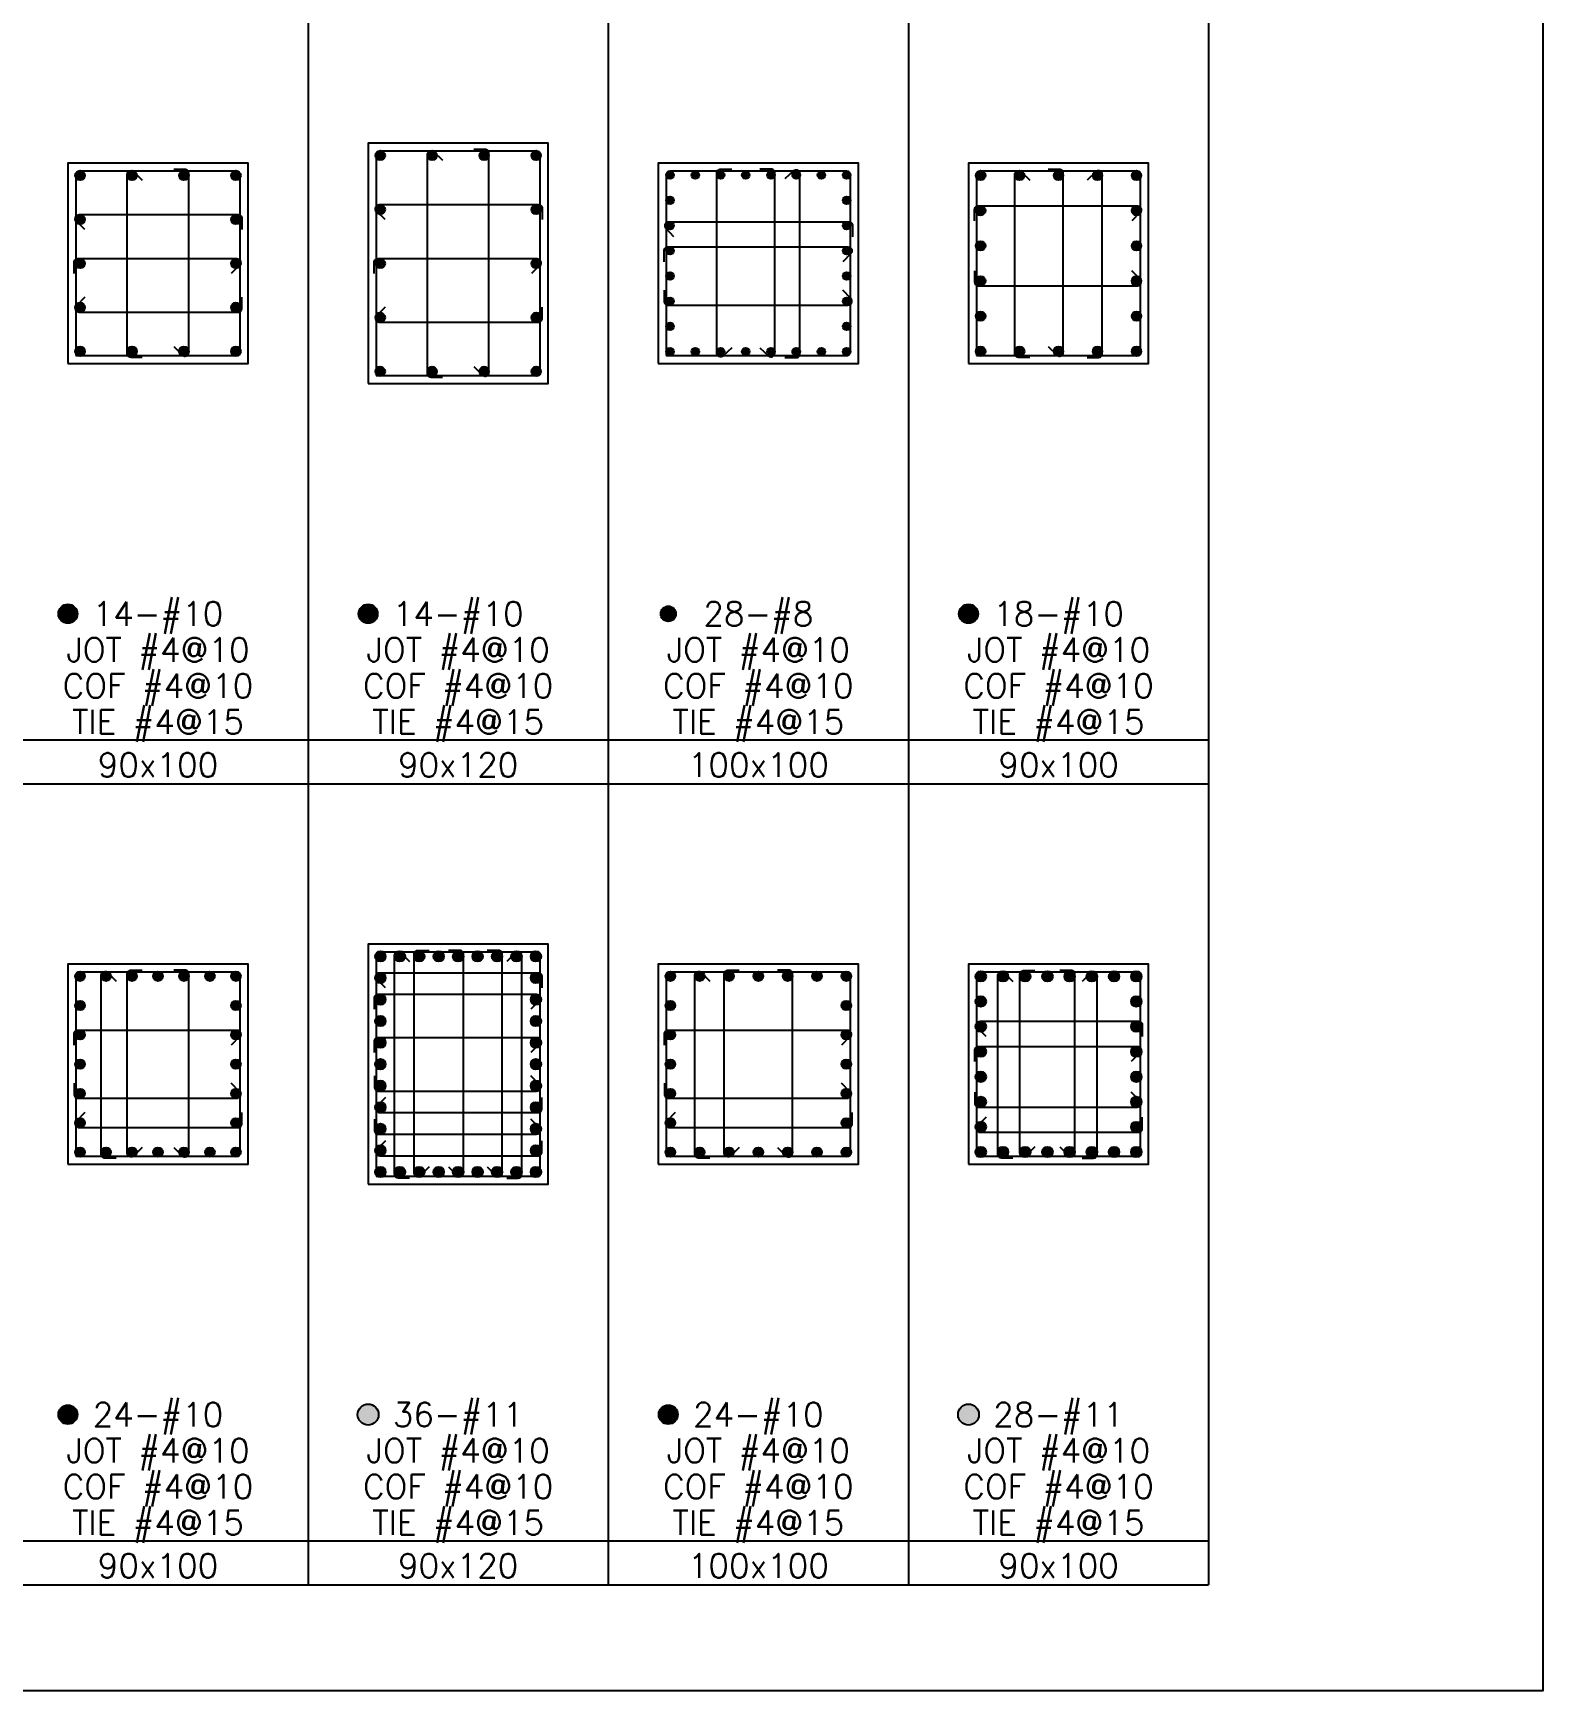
# Model space of a CAD drawing. Header units: millimetres. Extents: x 0 to 31920, y -6088 to 2522.
# Drawn here: x 5630 to 6384, y 0 to 828 of the extents above; entities that cross this region are included whole.
import ezdxf
from ezdxf.enums import TextEntityAlignment as Align

# ---------------------------------------------------------------- set-up
doc = ezdxf.new("R2010")
doc.units = ezdxf.units.MM
doc.header["$MEASUREMENT"] = 0
for name, color, linetype in [('DwFm', 7, 'Continuous'), ('S-RC', 130, 'Continuous'), ('S-REINF', 6, 'Continuous'), ('S-REINFD', 201, 'Continuous'), ('S-STUD', 1, 'Continuous'), ('S-TEXT', 2, 'Continuous')]:
    doc.layers.add(name, color=color, linetype=linetype)
doc.styles.add('CS4', font='romans.shx', dxfattribs={"width": 0.8, "bigfont": 'lsp.shx'})

# ---------------------------------------------------------------- blocks, each defined once
blk = doc.blocks.new('繪圖範圍')
blk.add_lwpolyline([(0, 51.1), (79.8, 51.1), (79.8, 0), (0, 0)], close=True)

msp = doc.modelspace()

# ---------------------------------------------------------------- hatches: boundary and pattern name
at = {"layer": 'S-REINFD'}
h = msp.add_hatch(color=256, dxfattribs=at)
edge = h.paths.add_edge_path()
edge.add_arc((5803.06, 766.94), 2.38, 0, 360)
h = msp.add_hatch(color=256, dxfattribs=at)
edge = h.paths.add_edge_path()
edge.add_arc((5829.02, 766.94), 2.38, 0, 360)
h = msp.add_hatch(color=256, dxfattribs=at)
edge = h.paths.add_edge_path()
edge.add_arc((5854.98, 766.94), 2.38, 0, 360)
h = msp.add_hatch(color=256, dxfattribs=at)
edge = h.paths.add_edge_path()
edge.add_arc((5880.94, 766.94), 2.38, 0, 360)
h = msp.add_hatch(color=256, dxfattribs=at)
edge = h.paths.add_edge_path()
edge.add_arc((5653.06, 756.94), 2.38, 0, 360)
h = msp.add_hatch(color=256, dxfattribs=at)
edge = h.paths.add_edge_path()
edge.add_arc((5679.02, 756.94), 2.38, 0, 360)
h = msp.add_hatch(color=256, dxfattribs=at)
edge = h.paths.add_edge_path()
edge.add_arc((5704.98, 756.94), 2.38, 0, 360)
h = msp.add_hatch(color=256, dxfattribs=at)
edge = h.paths.add_edge_path()
edge.add_arc((5730.94, 756.94), 2.38, 0, 360)
h = msp.add_hatch(color=256, dxfattribs=at)
edge = h.paths.add_edge_path()
edge.add_arc((5947.9, 757.1), 1.91, 0, 360)
h = msp.add_hatch(color=256, dxfattribs=at)
edge = h.paths.add_edge_path()
edge.add_arc((5960.5, 757.1), 1.91, 0, 360)
h = msp.add_hatch(color=256, dxfattribs=at)
edge = h.paths.add_edge_path()
edge.add_arc((5973.1, 757.1), 1.91, 0, 360)
h = msp.add_hatch(color=256, dxfattribs=at)
edge = h.paths.add_edge_path()
edge.add_arc((5985.7, 757.1), 1.91, 0, 360)
h = msp.add_hatch(color=256, dxfattribs=at)
edge = h.paths.add_edge_path()
edge.add_arc((5998.3, 757.1), 1.91, 0, 360)
h = msp.add_hatch(color=256, dxfattribs=at)
edge = h.paths.add_edge_path()
edge.add_arc((6010.9, 757.1), 1.91, 0, 360)
h = msp.add_hatch(color=256, dxfattribs=at)
edge = h.paths.add_edge_path()
edge.add_arc((6023.5, 757.1), 1.91, 0, 360)
h = msp.add_hatch(color=256, dxfattribs=at)
edge = h.paths.add_edge_path()
edge.add_arc((6036.09, 757.1), 1.91, 0, 360)
h = msp.add_hatch(color=256, dxfattribs=at)
edge = h.paths.add_edge_path()
edge.add_arc((6103.06, 756.94), 2.38, 0, 360)
h = msp.add_hatch(color=256, dxfattribs=at)
edge = h.paths.add_edge_path()
edge.add_arc((6122.53, 756.94), 2.38, 0, 360)
h = msp.add_hatch(color=256, dxfattribs=at)
edge = h.paths.add_edge_path()
edge.add_arc((6142, 756.94), 2.38, 0, 360)
h = msp.add_hatch(color=256, dxfattribs=at)
edge = h.paths.add_edge_path()
edge.add_arc((6161.47, 756.94), 2.38, 0, 360)
h = msp.add_hatch(color=256, dxfattribs=at)
edge = h.paths.add_edge_path()
edge.add_arc((6180.94, 756.94), 2.38, 0, 360)
h = msp.add_hatch(color=256, dxfattribs=at)
edge = h.paths.add_edge_path()
edge.add_arc((5947.9, 744.5), 1.91, 0, 360)
h = msp.add_hatch(color=256, dxfattribs=at)
edge = h.paths.add_edge_path()
edge.add_arc((6036.09, 744.5), 1.91, 0, 360)
h = msp.add_hatch(color=256, dxfattribs=at)
edge = h.paths.add_edge_path()
edge.add_arc((5653.06, 734.97), 2.38, 0, 360)
h = msp.add_hatch(color=256, dxfattribs=at)
edge = h.paths.add_edge_path()
edge.add_arc((5730.94, 734.97), 2.38, 0, 360)
h = msp.add_hatch(color=256, dxfattribs=at)
edge = h.paths.add_edge_path()
edge.add_arc((5803.06, 739.97), 2.38, 0, 360)
h = msp.add_hatch(color=256, dxfattribs=at)
edge = h.paths.add_edge_path()
edge.add_arc((5880.94, 739.97), 2.38, 0, 360)
h = msp.add_hatch(color=256, dxfattribs=at)
edge = h.paths.add_edge_path()
edge.add_arc((6103.06, 739.36), 2.38, 0, 360)
h = msp.add_hatch(color=256, dxfattribs=at)
edge = h.paths.add_edge_path()
edge.add_arc((6180.94, 739.36), 2.38, 0, 360)
h = msp.add_hatch(color=256, dxfattribs=at)
edge = h.paths.add_edge_path()
edge.add_arc((5947.9, 731.9), 1.91, 0, 360)
h = msp.add_hatch(color=256, dxfattribs=at)
edge = h.paths.add_edge_path()
edge.add_arc((6036.09, 731.9), 1.91, 0, 360)
h = msp.add_hatch(color=256, dxfattribs=at)
edge = h.paths.add_edge_path()
edge.add_arc((5947.9, 719.3), 1.91, 0, 360)
h = msp.add_hatch(color=256, dxfattribs=at)
edge = h.paths.add_edge_path()
edge.add_arc((6036.09, 719.3), 1.91, 0, 360)
h = msp.add_hatch(color=256, dxfattribs=at)
edge = h.paths.add_edge_path()
edge.add_arc((6103.06, 721.79), 2.38, 0, 360)
h = msp.add_hatch(color=256, dxfattribs=at)
edge = h.paths.add_edge_path()
edge.add_arc((6180.94, 721.79), 2.38, 0, 360)
h = msp.add_hatch(color=256, dxfattribs=at)
edge = h.paths.add_edge_path()
edge.add_arc((5653.06, 713), 2.38, 0, 360)
h = msp.add_hatch(color=256, dxfattribs=at)
edge = h.paths.add_edge_path()
edge.add_arc((5730.94, 713), 2.38, 0, 360)
h = msp.add_hatch(color=256, dxfattribs=at)
edge = h.paths.add_edge_path()
edge.add_arc((5803.06, 713), 2.38, 0, 360)
h = msp.add_hatch(color=256, dxfattribs=at)
edge = h.paths.add_edge_path()
edge.add_arc((5880.94, 713), 2.38, 0, 360)
h = msp.add_hatch(color=256, dxfattribs=at)
edge = h.paths.add_edge_path()
edge.add_arc((5947.9, 706.7), 1.91, 0, 360)
h = msp.add_hatch(color=256, dxfattribs=at)
edge = h.paths.add_edge_path()
edge.add_arc((6036.09, 706.7), 1.91, 0, 360)
h = msp.add_hatch(color=256, dxfattribs=at)
edge = h.paths.add_edge_path()
edge.add_arc((6103.06, 704.21), 2.38, 0, 360)
h = msp.add_hatch(color=256, dxfattribs=at)
edge = h.paths.add_edge_path()
edge.add_arc((6180.94, 704.21), 2.38, 0, 360)
h = msp.add_hatch(color=256, dxfattribs=at)
edge = h.paths.add_edge_path()
edge.add_arc((5947.9, 694.1), 1.91, 0, 360)
h = msp.add_hatch(color=256, dxfattribs=at)
edge = h.paths.add_edge_path()
edge.add_arc((6036.09, 694.1), 1.91, 0, 360)
h = msp.add_hatch(color=256, dxfattribs=at)
edge = h.paths.add_edge_path()
edge.add_arc((5653.06, 691.03), 2.38, 0, 360)
h = msp.add_hatch(color=256, dxfattribs=at)
edge = h.paths.add_edge_path()
edge.add_arc((5730.94, 691.03), 2.38, 0, 360)
h = msp.add_hatch(color=256, dxfattribs=at)
edge = h.paths.add_edge_path()
edge.add_arc((5803.06, 686.03), 2.38, 0, 360)
h = msp.add_hatch(color=256, dxfattribs=at)
edge = h.paths.add_edge_path()
edge.add_arc((5880.94, 686.03), 2.38, 0, 360)
h = msp.add_hatch(color=256, dxfattribs=at)
edge = h.paths.add_edge_path()
edge.add_arc((6103.06, 686.64), 2.38, 0, 360)
h = msp.add_hatch(color=256, dxfattribs=at)
edge = h.paths.add_edge_path()
edge.add_arc((6180.94, 686.64), 2.38, 0, 360)
h = msp.add_hatch(color=256, dxfattribs=at)
edge = h.paths.add_edge_path()
edge.add_arc((5947.9, 681.5), 1.91, 0, 360)
h = msp.add_hatch(color=256, dxfattribs=at)
edge = h.paths.add_edge_path()
edge.add_arc((6036.09, 681.5), 1.91, 0, 360)
h = msp.add_hatch(color=256, dxfattribs=at)
edge = h.paths.add_edge_path()
edge.add_arc((5653.06, 669.06), 2.38, 0, 360)
h = msp.add_hatch(color=256, dxfattribs=at)
edge = h.paths.add_edge_path()
edge.add_arc((5679.02, 669.06), 2.38, 0, 360)
h = msp.add_hatch(color=256, dxfattribs=at)
edge = h.paths.add_edge_path()
edge.add_arc((5704.98, 669.06), 2.38, 0, 360)
h = msp.add_hatch(color=256, dxfattribs=at)
edge = h.paths.add_edge_path()
edge.add_arc((5730.94, 669.06), 2.38, 0, 360)
h = msp.add_hatch(color=256, dxfattribs=at)
edge = h.paths.add_edge_path()
edge.add_arc((5947.9, 668.91), 1.91, 0, 360)
h = msp.add_hatch(color=256, dxfattribs=at)
edge = h.paths.add_edge_path()
edge.add_arc((5960.5, 668.91), 1.91, 0, 360)
h = msp.add_hatch(color=256, dxfattribs=at)
edge = h.paths.add_edge_path()
edge.add_arc((5973.1, 668.91), 1.91, 0, 360)
h = msp.add_hatch(color=256, dxfattribs=at)
edge = h.paths.add_edge_path()
edge.add_arc((5985.7, 668.91), 1.91, 0, 360)
h = msp.add_hatch(color=256, dxfattribs=at)
edge = h.paths.add_edge_path()
edge.add_arc((5998.3, 668.91), 1.91, 0, 360)
h = msp.add_hatch(color=256, dxfattribs=at)
edge = h.paths.add_edge_path()
edge.add_arc((6010.9, 668.91), 1.91, 0, 360)
h = msp.add_hatch(color=256, dxfattribs=at)
edge = h.paths.add_edge_path()
edge.add_arc((6023.5, 668.91), 1.91, 0, 360)
h = msp.add_hatch(color=256, dxfattribs=at)
edge = h.paths.add_edge_path()
edge.add_arc((6036.09, 668.91), 1.91, 0, 360)
h = msp.add_hatch(color=256, dxfattribs=at)
edge = h.paths.add_edge_path()
edge.add_arc((6103.06, 669.06), 2.38, 0, 360)
h = msp.add_hatch(color=256, dxfattribs=at)
edge = h.paths.add_edge_path()
edge.add_arc((6122.53, 669.06), 2.38, 0, 360)
h = msp.add_hatch(color=256, dxfattribs=at)
edge = h.paths.add_edge_path()
edge.add_arc((6142, 669.06), 2.38, 0, 360)
h = msp.add_hatch(color=256, dxfattribs=at)
edge = h.paths.add_edge_path()
edge.add_arc((6161.47, 669.06), 2.38, 0, 360)
h = msp.add_hatch(color=256, dxfattribs=at)
edge = h.paths.add_edge_path()
edge.add_arc((6180.94, 669.06), 2.38, 0, 360)
h = msp.add_hatch(color=256, dxfattribs=at)
edge = h.paths.add_edge_path()
edge.add_arc((5803.06, 659.06), 2.38, 0, 360)
h = msp.add_hatch(color=256, dxfattribs=at)
edge = h.paths.add_edge_path()
edge.add_arc((5829.02, 659.06), 2.38, 0, 360)
h = msp.add_hatch(color=256, dxfattribs=at)
edge = h.paths.add_edge_path()
edge.add_arc((5854.98, 659.06), 2.38, 0, 360)
h = msp.add_hatch(color=256, dxfattribs=at)
edge = h.paths.add_edge_path()
edge.add_arc((5880.94, 659.06), 2.38, 0, 360)
h = msp.add_hatch(color=256, dxfattribs=at)
edge = h.paths.add_edge_path()
edge.add_arc((5647, 538), 4.76, 0, 360)
h = msp.add_hatch(color=256, dxfattribs=at)
edge = h.paths.add_edge_path()
edge.add_arc((5797, 538), 4.76, 0, 360)
h = msp.add_hatch(color=256, dxfattribs=at)
edge = h.paths.add_edge_path()
edge.add_arc((5947, 538), 3.81, 0, 360)
h = msp.add_hatch(color=256, dxfattribs=at)
edge = h.paths.add_edge_path()
edge.add_arc((6097, 538), 4.76, 0, 360)
h = msp.add_hatch(color=256, dxfattribs=at)
edge = h.paths.add_edge_path()
edge.add_arc((5803.14, 366.86), 2.62, 0, 360)
h = msp.add_hatch(color=256, dxfattribs=at)
edge = h.paths.add_edge_path()
edge.add_arc((5812.86, 366.86), 2.62, 0, 360)
h = msp.add_hatch(color=256, dxfattribs=at)
edge = h.paths.add_edge_path()
edge.add_arc((5822.57, 366.86), 2.62, 0, 360)
h = msp.add_hatch(color=256, dxfattribs=at)
edge = h.paths.add_edge_path()
edge.add_arc((5832.29, 366.86), 2.62, 0, 360)
h = msp.add_hatch(color=256, dxfattribs=at)
edge = h.paths.add_edge_path()
edge.add_arc((5842, 366.86), 2.62, 0, 360)
h = msp.add_hatch(color=256, dxfattribs=at)
edge = h.paths.add_edge_path()
edge.add_arc((5851.71, 366.86), 2.62, 0, 360)
h = msp.add_hatch(color=256, dxfattribs=at)
edge = h.paths.add_edge_path()
edge.add_arc((5861.43, 366.86), 2.62, 0, 360)
h = msp.add_hatch(color=256, dxfattribs=at)
edge = h.paths.add_edge_path()
edge.add_arc((5871.14, 366.86), 2.62, 0, 360)
h = msp.add_hatch(color=256, dxfattribs=at)
edge = h.paths.add_edge_path()
edge.add_arc((5880.86, 366.86), 2.62, 0, 360)
h = msp.add_hatch(color=256, dxfattribs=at)
edge = h.paths.add_edge_path()
edge.add_arc((5653.06, 356.94), 2.38, 0, 360)
h = msp.add_hatch(color=256, dxfattribs=at)
edge = h.paths.add_edge_path()
edge.add_arc((5666.04, 356.94), 2.38, 0, 360)
h = msp.add_hatch(color=256, dxfattribs=at)
edge = h.paths.add_edge_path()
edge.add_arc((5679.02, 356.94), 2.38, 0, 360)
h = msp.add_hatch(color=256, dxfattribs=at)
edge = h.paths.add_edge_path()
edge.add_arc((5692, 356.94), 2.38, 0, 360)
h = msp.add_hatch(color=256, dxfattribs=at)
edge = h.paths.add_edge_path()
edge.add_arc((5704.98, 356.94), 2.38, 0, 360)
h = msp.add_hatch(color=256, dxfattribs=at)
edge = h.paths.add_edge_path()
edge.add_arc((5717.96, 356.94), 2.38, 0, 360)
h = msp.add_hatch(color=256, dxfattribs=at)
edge = h.paths.add_edge_path()
edge.add_arc((5730.94, 356.94), 2.38, 0, 360)
h = msp.add_hatch(color=256, dxfattribs=at)
edge = h.paths.add_edge_path()
edge.add_arc((5803.14, 356.09), 2.62, 0, 360)
h = msp.add_hatch(color=256, dxfattribs=at)
edge = h.paths.add_edge_path()
edge.add_arc((5880.86, 356.09), 2.62, 0, 360)
h = msp.add_hatch(color=256, dxfattribs=at)
edge = h.paths.add_edge_path()
edge.add_arc((5948.06, 356.94), 2.38, 0, 360)
h = msp.add_hatch(color=256, dxfattribs=at)
edge = h.paths.add_edge_path()
edge.add_arc((5962.71, 356.94), 2.38, 0, 360)
h = msp.add_hatch(color=256, dxfattribs=at)
edge = h.paths.add_edge_path()
edge.add_arc((5977.35, 356.94), 2.38, 0, 360)
h = msp.add_hatch(color=256, dxfattribs=at)
edge = h.paths.add_edge_path()
edge.add_arc((5992, 356.94), 2.38, 0, 360)
h = msp.add_hatch(color=256, dxfattribs=at)
edge = h.paths.add_edge_path()
edge.add_arc((6006.65, 356.94), 2.38, 0, 360)
h = msp.add_hatch(color=256, dxfattribs=at)
edge = h.paths.add_edge_path()
edge.add_arc((6021.29, 356.94), 2.38, 0, 360)
h = msp.add_hatch(color=256, dxfattribs=at)
edge = h.paths.add_edge_path()
edge.add_arc((6035.94, 356.94), 2.38, 0, 360)
h = msp.add_hatch(color=256, dxfattribs=at)
edge = h.paths.add_edge_path()
edge.add_arc((6103.14, 356.86), 2.62, 0, 360)
h = msp.add_hatch(color=256, dxfattribs=at)
edge = h.paths.add_edge_path()
edge.add_arc((6114.25, 356.86), 2.62, 0, 360)
h = msp.add_hatch(color=256, dxfattribs=at)
edge = h.paths.add_edge_path()
edge.add_arc((6125.35, 356.86), 2.62, 0, 360)
h = msp.add_hatch(color=256, dxfattribs=at)
edge = h.paths.add_edge_path()
edge.add_arc((6136.45, 356.86), 2.62, 0, 360)
h = msp.add_hatch(color=256, dxfattribs=at)
edge = h.paths.add_edge_path()
edge.add_arc((6147.55, 356.86), 2.62, 0, 360)
h = msp.add_hatch(color=256, dxfattribs=at)
edge = h.paths.add_edge_path()
edge.add_arc((6158.65, 356.86), 2.62, 0, 360)
h = msp.add_hatch(color=256, dxfattribs=at)
edge = h.paths.add_edge_path()
edge.add_arc((6169.75, 356.86), 2.62, 0, 360)
h = msp.add_hatch(color=256, dxfattribs=at)
edge = h.paths.add_edge_path()
edge.add_arc((6180.86, 356.86), 2.62, 0, 360)
h = msp.add_hatch(color=256, dxfattribs=at)
edge = h.paths.add_edge_path()
edge.add_arc((5803.14, 345.31), 2.62, 0, 360)
h = msp.add_hatch(color=256, dxfattribs=at)
edge = h.paths.add_edge_path()
edge.add_arc((5880.86, 345.31), 2.62, 0, 360)
h = msp.add_hatch(color=256, dxfattribs=at)
edge = h.paths.add_edge_path()
edge.add_arc((5653.06, 342.29), 2.38, 0, 360)
h = msp.add_hatch(color=256, dxfattribs=at)
edge = h.paths.add_edge_path()
edge.add_arc((5730.94, 342.29), 2.38, 0, 360)
h = msp.add_hatch(color=256, dxfattribs=at)
edge = h.paths.add_edge_path()
edge.add_arc((5948.06, 342.29), 2.38, 0, 360)
h = msp.add_hatch(color=256, dxfattribs=at)
edge = h.paths.add_edge_path()
edge.add_arc((6035.94, 342.29), 2.38, 0, 360)
h = msp.add_hatch(color=256, dxfattribs=at)
edge = h.paths.add_edge_path()
edge.add_arc((6103.14, 344.33), 2.62, 0, 360)
h = msp.add_hatch(color=256, dxfattribs=at)
edge = h.paths.add_edge_path()
edge.add_arc((6180.86, 344.33), 2.62, 0, 360)
h = msp.add_hatch(color=256, dxfattribs=at)
edge = h.paths.add_edge_path()
edge.add_arc((5803.14, 334.54), 2.62, 0, 360)
h = msp.add_hatch(color=256, dxfattribs=at)
edge = h.paths.add_edge_path()
edge.add_arc((5880.86, 334.54), 2.62, 0, 360)
h = msp.add_hatch(color=256, dxfattribs=at)
edge = h.paths.add_edge_path()
edge.add_arc((6103.14, 331.8), 2.62, 0, 360)
h = msp.add_hatch(color=256, dxfattribs=at)
edge = h.paths.add_edge_path()
edge.add_arc((6180.86, 331.8), 2.62, 0, 360)
h = msp.add_hatch(color=256, dxfattribs=at)
edge = h.paths.add_edge_path()
edge.add_arc((5653.06, 327.65), 2.38, 0, 360)
h = msp.add_hatch(color=256, dxfattribs=at)
edge = h.paths.add_edge_path()
edge.add_arc((5730.94, 327.65), 2.38, 0, 360)
h = msp.add_hatch(color=256, dxfattribs=at)
edge = h.paths.add_edge_path()
edge.add_arc((5803.14, 323.77), 2.62, 0, 360)
h = msp.add_hatch(color=256, dxfattribs=at)
edge = h.paths.add_edge_path()
edge.add_arc((5880.86, 323.77), 2.62, 0, 360)
h = msp.add_hatch(color=256, dxfattribs=at)
edge = h.paths.add_edge_path()
edge.add_arc((5948.06, 327.65), 2.38, 0, 360)
h = msp.add_hatch(color=256, dxfattribs=at)
edge = h.paths.add_edge_path()
edge.add_arc((6035.94, 327.65), 2.38, 0, 360)
h = msp.add_hatch(color=256, dxfattribs=at)
edge = h.paths.add_edge_path()
edge.add_arc((5653.06, 313), 2.38, 0, 360)
h = msp.add_hatch(color=256, dxfattribs=at)
edge = h.paths.add_edge_path()
edge.add_arc((5730.94, 313), 2.38, 0, 360)
h = msp.add_hatch(color=256, dxfattribs=at)
edge = h.paths.add_edge_path()
edge.add_arc((5803.14, 313), 2.62, 0, 360)
h = msp.add_hatch(color=256, dxfattribs=at)
edge = h.paths.add_edge_path()
edge.add_arc((5880.86, 313), 2.62, 0, 360)
h = msp.add_hatch(color=256, dxfattribs=at)
edge = h.paths.add_edge_path()
edge.add_arc((5948.06, 313), 2.38, 0, 360)
h = msp.add_hatch(color=256, dxfattribs=at)
edge = h.paths.add_edge_path()
edge.add_arc((6035.94, 313), 2.38, 0, 360)
h = msp.add_hatch(color=256, dxfattribs=at)
edge = h.paths.add_edge_path()
edge.add_arc((6103.14, 319.27), 2.62, 0, 360)
h = msp.add_hatch(color=256, dxfattribs=at)
edge = h.paths.add_edge_path()
edge.add_arc((6180.86, 319.27), 2.62, 0, 360)
h = msp.add_hatch(color=256, dxfattribs=at)
edge = h.paths.add_edge_path()
edge.add_arc((6103.14, 306.73), 2.62, 0, 360)
h = msp.add_hatch(color=256, dxfattribs=at)
edge = h.paths.add_edge_path()
edge.add_arc((6180.86, 306.73), 2.62, 0, 360)
h = msp.add_hatch(color=256, dxfattribs=at)
edge = h.paths.add_edge_path()
edge.add_arc((5653.06, 298.35), 2.38, 0, 360)
h = msp.add_hatch(color=256, dxfattribs=at)
edge = h.paths.add_edge_path()
edge.add_arc((5730.94, 298.35), 2.38, 0, 360)
h = msp.add_hatch(color=256, dxfattribs=at)
edge = h.paths.add_edge_path()
edge.add_arc((5803.14, 302.23), 2.62, 0, 360)
h = msp.add_hatch(color=256, dxfattribs=at)
edge = h.paths.add_edge_path()
edge.add_arc((5880.86, 302.23), 2.62, 0, 360)
h = msp.add_hatch(color=256, dxfattribs=at)
edge = h.paths.add_edge_path()
edge.add_arc((5948.06, 298.35), 2.38, 0, 360)
h = msp.add_hatch(color=256, dxfattribs=at)
edge = h.paths.add_edge_path()
edge.add_arc((6035.94, 298.35), 2.38, 0, 360)
h = msp.add_hatch(color=256, dxfattribs=at)
edge = h.paths.add_edge_path()
edge.add_arc((5803.14, 291.46), 2.62, 0, 360)
h = msp.add_hatch(color=256, dxfattribs=at)
edge = h.paths.add_edge_path()
edge.add_arc((5880.86, 291.46), 2.62, 0, 360)
h = msp.add_hatch(color=256, dxfattribs=at)
edge = h.paths.add_edge_path()
edge.add_arc((6103.14, 294.2), 2.62, 0, 360)
h = msp.add_hatch(color=256, dxfattribs=at)
edge = h.paths.add_edge_path()
edge.add_arc((6180.86, 294.2), 2.62, 0, 360)
h = msp.add_hatch(color=256, dxfattribs=at)
edge = h.paths.add_edge_path()
edge.add_arc((5653.06, 283.71), 2.38, 0, 360)
h = msp.add_hatch(color=256, dxfattribs=at)
edge = h.paths.add_edge_path()
edge.add_arc((5730.94, 283.71), 2.38, 0, 360)
h = msp.add_hatch(color=256, dxfattribs=at)
edge = h.paths.add_edge_path()
edge.add_arc((5803.14, 280.69), 2.62, 0, 360)
h = msp.add_hatch(color=256, dxfattribs=at)
edge = h.paths.add_edge_path()
edge.add_arc((5880.86, 280.69), 2.62, 0, 360)
h = msp.add_hatch(color=256, dxfattribs=at)
edge = h.paths.add_edge_path()
edge.add_arc((5948.06, 283.71), 2.38, 0, 360)
h = msp.add_hatch(color=256, dxfattribs=at)
edge = h.paths.add_edge_path()
edge.add_arc((6035.94, 283.71), 2.38, 0, 360)
h = msp.add_hatch(color=256, dxfattribs=at)
edge = h.paths.add_edge_path()
edge.add_arc((6103.14, 281.67), 2.62, 0, 360)
h = msp.add_hatch(color=256, dxfattribs=at)
edge = h.paths.add_edge_path()
edge.add_arc((6180.86, 281.67), 2.62, 0, 360)
h = msp.add_hatch(color=256, dxfattribs=at)
edge = h.paths.add_edge_path()
edge.add_arc((5653.06, 269.06), 2.38, 0, 360)
h = msp.add_hatch(color=256, dxfattribs=at)
edge = h.paths.add_edge_path()
edge.add_arc((5666.04, 269.06), 2.38, 0, 360)
h = msp.add_hatch(color=256, dxfattribs=at)
edge = h.paths.add_edge_path()
edge.add_arc((5679.02, 269.06), 2.38, 0, 360)
h = msp.add_hatch(color=256, dxfattribs=at)
edge = h.paths.add_edge_path()
edge.add_arc((5692, 269.06), 2.38, 0, 360)
h = msp.add_hatch(color=256, dxfattribs=at)
edge = h.paths.add_edge_path()
edge.add_arc((5704.98, 269.06), 2.38, 0, 360)
h = msp.add_hatch(color=256, dxfattribs=at)
edge = h.paths.add_edge_path()
edge.add_arc((5717.96, 269.06), 2.38, 0, 360)
h = msp.add_hatch(color=256, dxfattribs=at)
edge = h.paths.add_edge_path()
edge.add_arc((5730.94, 269.06), 2.38, 0, 360)
h = msp.add_hatch(color=256, dxfattribs=at)
edge = h.paths.add_edge_path()
edge.add_arc((5803.14, 269.91), 2.62, 0, 360)
h = msp.add_hatch(color=256, dxfattribs=at)
edge = h.paths.add_edge_path()
edge.add_arc((5880.86, 269.91), 2.62, 0, 360)
h = msp.add_hatch(color=256, dxfattribs=at)
edge = h.paths.add_edge_path()
edge.add_arc((5948.06, 269.06), 2.38, 0, 360)
h = msp.add_hatch(color=256, dxfattribs=at)
edge = h.paths.add_edge_path()
edge.add_arc((5962.71, 269.06), 2.38, 0, 360)
h = msp.add_hatch(color=256, dxfattribs=at)
edge = h.paths.add_edge_path()
edge.add_arc((5977.35, 269.06), 2.38, 0, 360)
h = msp.add_hatch(color=256, dxfattribs=at)
edge = h.paths.add_edge_path()
edge.add_arc((5992, 269.06), 2.38, 0, 360)
h = msp.add_hatch(color=256, dxfattribs=at)
edge = h.paths.add_edge_path()
edge.add_arc((6006.65, 269.06), 2.38, 0, 360)
h = msp.add_hatch(color=256, dxfattribs=at)
edge = h.paths.add_edge_path()
edge.add_arc((6021.29, 269.06), 2.38, 0, 360)
h = msp.add_hatch(color=256, dxfattribs=at)
edge = h.paths.add_edge_path()
edge.add_arc((6035.94, 269.06), 2.38, 0, 360)
h = msp.add_hatch(color=256, dxfattribs=at)
edge = h.paths.add_edge_path()
edge.add_arc((6103.14, 269.14), 2.62, 0, 360)
h = msp.add_hatch(color=256, dxfattribs=at)
edge = h.paths.add_edge_path()
edge.add_arc((6114.25, 269.14), 2.62, 0, 360)
h = msp.add_hatch(color=256, dxfattribs=at)
edge = h.paths.add_edge_path()
edge.add_arc((6125.35, 269.14), 2.62, 0, 360)
h = msp.add_hatch(color=256, dxfattribs=at)
edge = h.paths.add_edge_path()
edge.add_arc((6136.45, 269.14), 2.62, 0, 360)
h = msp.add_hatch(color=256, dxfattribs=at)
edge = h.paths.add_edge_path()
edge.add_arc((6147.55, 269.14), 2.62, 0, 360)
h = msp.add_hatch(color=256, dxfattribs=at)
edge = h.paths.add_edge_path()
edge.add_arc((6158.65, 269.14), 2.62, 0, 360)
h = msp.add_hatch(color=256, dxfattribs=at)
edge = h.paths.add_edge_path()
edge.add_arc((6169.75, 269.14), 2.62, 0, 360)
h = msp.add_hatch(color=256, dxfattribs=at)
edge = h.paths.add_edge_path()
edge.add_arc((6180.86, 269.14), 2.62, 0, 360)
h = msp.add_hatch(color=256, dxfattribs=at)
edge = h.paths.add_edge_path()
edge.add_arc((5803.14, 259.14), 2.62, 0, 360)
h = msp.add_hatch(color=256, dxfattribs=at)
edge = h.paths.add_edge_path()
edge.add_arc((5812.86, 259.14), 2.62, 0, 360)
h = msp.add_hatch(color=256, dxfattribs=at)
edge = h.paths.add_edge_path()
edge.add_arc((5822.57, 259.14), 2.62, 0, 360)
h = msp.add_hatch(color=256, dxfattribs=at)
edge = h.paths.add_edge_path()
edge.add_arc((5832.29, 259.14), 2.62, 0, 360)
h = msp.add_hatch(color=256, dxfattribs=at)
edge = h.paths.add_edge_path()
edge.add_arc((5842, 259.14), 2.62, 0, 360)
h = msp.add_hatch(color=256, dxfattribs=at)
edge = h.paths.add_edge_path()
edge.add_arc((5851.71, 259.14), 2.62, 0, 360)
h = msp.add_hatch(color=256, dxfattribs=at)
edge = h.paths.add_edge_path()
edge.add_arc((5861.43, 259.14), 2.62, 0, 360)
h = msp.add_hatch(color=256, dxfattribs=at)
edge = h.paths.add_edge_path()
edge.add_arc((5871.14, 259.14), 2.62, 0, 360)
h = msp.add_hatch(color=256, dxfattribs=at)
edge = h.paths.add_edge_path()
edge.add_arc((5880.86, 259.14), 2.62, 0, 360)
h = msp.add_hatch(color=256, dxfattribs=at)
edge = h.paths.add_edge_path()
edge.add_arc((5647, 138), 4.76, 0, 360)
h = msp.add_hatch(color=256, dxfattribs=at)
edge = h.paths.add_edge_path()
edge.add_arc((5797, 138), 5.24, 0, 360)
h = msp.add_hatch(color=256, dxfattribs=at)
edge = h.paths.add_edge_path()
edge.add_arc((5947, 138), 4.76, 0, 360)
h = msp.add_hatch(color=256, dxfattribs=at)
edge = h.paths.add_edge_path()
edge.add_arc((6097, 138), 5.24, 0, 360)

# ---------------------------------------------------------------- linework, layer by layer
at = {"layer": 'S-RC'}
for points in [[(5797, 653), (5887, 653), (5887, 773), (5797, 773), (5797, 653)], [(5647, 663), (5737, 663), (5737, 763), (5647, 763), (5647, 663)], [(5942, 663), (6042, 663), (6042, 763), (5942, 763), (5942, 663)], [(6097, 663), (6187, 663), (6187, 763), (6097, 763), (6097, 663)], [(5797, 253), (5887, 253), (5887, 373), (5797, 373), (5797, 253)], [(5647, 263), (5737, 263), (5737, 363), (5647, 363), (5647, 263)], [(5942, 263), (6042, 263), (6042, 363), (5942, 363), (5942, 263)], [(6097, 263), (6187, 263), (6187, 363), (6097, 363), (6097, 263)]]:
    msp.add_lwpolyline(points, dxfattribs=at)
at = {"layer": 'S-REINF', "color": 2}
for points in [[(5801, 657), (5881.1, 657, 0.414214), (5883, 658.9), (5883, 767.1, 0.414214), (5881.1, 769), (5802.9, 769, 0.414214), (5801, 767.1), (5801, 657)], [(5834.14, 656.06), (5828.54, 656.06, -0.414214), (5826.64, 657.96), (5826.64, 767.4, -0.665297), (5829.87, 768.75), (5834.14, 764.56)], [(5849.86, 661.44), (5854.13, 657.25, 0.665297), (5857.36, 658.6), (5857.36, 768.04, 0.414214), (5855.46, 769.94), (5849.86, 769.94)], [(5651, 667), (5731.1, 667, 0.414214), (5733, 668.9), (5733, 757.1, 0.414214), (5731.1, 759), (5652.9, 759, 0.414214), (5651, 757.1), (5651, 667)], [(5684.14, 666.06), (5678.54, 666.06, -0.414214), (5676.64, 667.96), (5676.64, 757.4, -0.665297), (5679.87, 758.75), (5684.14, 754.56)], [(5699.86, 671.44), (5704.13, 667.25, 0.665297), (5707.36, 668.6), (5707.36, 758.04, 0.414214), (5705.46, 759.94), (5699.86, 759.94)], [(5946, 667), (6036.1, 667, 0.414214), (6038, 668.9), (6038, 757.1, 0.414214), (6036.1, 759), (5947.9, 759, 0.414214), (5946, 757.1), (5946, 667)], [(5978.7, 670.81), (5974.38, 666.84, -0.653352), (5971.2, 668.24), (5971.2, 758.19, -0.414214), (5973.1, 760.1), (5978.7, 760.1)], [(5992.7, 670.81), (5997.02, 666.84, 0.653352), (6000.2, 668.24), (6000.2, 758.19, 0.414214), (5998.3, 760.1), (5992.7, 760.1)], [(6005.3, 665.91), (6010.9, 665.91, 0.414214), (6012.8, 667.81), (6012.8, 757.76, 0.653352), (6009.62, 759.16), (6005.3, 755.19)], [(6101, 667), (6181.1, 667, 0.414214), (6183, 668.9), (6183, 757.1, 0.414214), (6181.1, 759), (6102.9, 759, 0.414214), (6101, 757.1), (6101, 667)], [(6127.65, 666.06), (6122.05, 666.06, -0.414214), (6120.15, 667.96), (6120.15, 757.4, -0.665297), (6123.38, 758.75), (6127.65, 754.56)], [(6136.88, 671.44), (6141.15, 667.25, 0.665297), (6144.38, 668.6), (6144.38, 758.04, 0.414214), (6142.48, 759.94), (6136.88, 759.94)], [(6156.35, 666.06), (6161.95, 666.06, 0.414214), (6163.85, 667.96), (6163.85, 757.4, 0.665297), (6160.62, 758.75), (6156.35, 754.56)], [(5655.45, 729.85), (5651.25, 734.12, -0.665297), (5652.6, 737.35), (5732.04, 737.35, -0.414214), (5733.94, 735.45), (5733.94, 729.85)], [(5805.45, 734.85), (5801.25, 739.12, -0.665297), (5802.6, 742.35), (5882.04, 742.35, -0.414214), (5883.94, 740.45), (5883.94, 734.85)], [(6100.06, 734.24), (6100.06, 739.84, -0.414214), (6101.96, 741.74), (6181.4, 741.74, -0.665297), (6182.75, 738.51), (6178.56, 734.24)], [(5949.81, 726.3), (5945.84, 730.62, -0.653352), (5947.24, 733.8), (6037.19, 733.8, -0.414214), (6039.09, 731.9), (6039.09, 726.3)], [(5944.9, 713.7), (5944.9, 719.3, -0.414214), (5946.8, 721.2), (6036.76, 721.2, -0.653352), (6038.16, 718.02), (6034.19, 713.7)], [(5650.06, 707.88), (5650.06, 713.48, -0.414214), (5651.96, 715.38), (5731.4, 715.38, -0.665297), (5732.75, 712.15), (5728.56, 707.88)], [(5800.06, 707.88), (5800.06, 713.48, -0.414214), (5801.96, 715.38), (5881.4, 715.38, -0.665297), (5882.75, 712.15), (5878.56, 707.88)], [(6100.06, 709.33), (6100.06, 703.73, 0.414214), (6101.96, 701.83), (6181.4, 701.83, 0.665297), (6182.75, 705.06), (6178.56, 709.33)], [(5655.45, 696.15), (5651.25, 691.88, 0.665297), (5652.6, 688.65), (5732.04, 688.65, 0.414214), (5733.94, 690.55), (5733.94, 696.15)], [(5944.9, 699.7), (5944.9, 694.1, 0.414214), (5946.8, 692.2), (6036.76, 692.2, 0.653352), (6038.16, 695.38), (6034.19, 699.7)], [(5805.45, 691.15), (5801.25, 686.88, 0.665297), (5802.6, 683.65), (5882.04, 683.65, 0.414214), (5883.94, 685.55), (5883.94, 691.15)], [(5801, 257), (5881.1, 257, 0.414214), (5883, 258.9), (5883, 367.1, 0.414214), (5881.1, 369), (5802.9, 369, 0.414214), (5801, 367.1), (5801, 257)], [(5817.74, 256.14), (5812.14, 256.14, -0.414214), (5810.24, 258.04), (5810.24, 367.22, -0.671037), (5813.49, 368.55), (5817.74, 364.24)], [(5827.45, 261.76), (5823.21, 257.45, -0.671037), (5819.95, 258.78), (5819.95, 367.96, -0.414214), (5821.85, 369.86), (5827.45, 369.86)], [(5837.12, 261.76), (5841.37, 257.45, 0.671037), (5844.62, 258.78), (5844.62, 367.96, 0.414214), (5842.72, 369.86), (5837.12, 369.86)], [(5856.55, 261.76), (5860.79, 257.45, 0.671037), (5864.05, 258.78), (5864.05, 367.96, 0.414214), (5862.15, 369.86), (5856.55, 369.86)], [(5866.26, 256.14), (5871.86, 256.14, 0.414214), (5873.76, 258.04), (5873.76, 367.22, 0.671037), (5870.51, 368.55), (5866.26, 364.24)], [(5651, 267), (5731.1, 267, 0.414214), (5733, 268.9), (5733, 357.1, 0.414214), (5731.1, 359), (5652.9, 359, 0.414214), (5651, 357.1), (5651, 267)], [(5671.16, 266.06), (5665.56, 266.06, -0.414214), (5663.66, 267.96), (5663.66, 357.4, -0.665297), (5666.89, 358.75), (5671.16, 354.55)], [(5684.14, 271.44), (5679.87, 267.25, -0.665297), (5676.64, 268.6), (5676.64, 358.04, -0.414214), (5678.54, 359.94), (5684.14, 359.94)], [(5699.86, 271.44), (5704.13, 267.25, 0.665297), (5707.36, 268.6), (5707.36, 358.04, 0.414214), (5705.46, 359.94), (5699.86, 359.94)], [(5805.76, 351.2), (5801.45, 355.45, -0.671037), (5802.78, 358.7), (5881.96, 358.7, -0.414214), (5883.86, 356.8), (5883.86, 351.2)], [(5946, 267), (6036.1, 267, 0.414214), (6038, 268.9), (6038, 357.1, 0.414214), (6036.1, 359), (5947.9, 359, 0.414214), (5946, 357.1), (5946, 267)], [(5967.83, 266.06), (5962.23, 266.06, -0.414214), (5960.33, 267.96), (5960.33, 357.4, -0.665297), (5963.56, 358.75), (5967.83, 354.55)], [(5982.47, 271.44), (5978.21, 267.25, -0.665297), (5974.97, 268.6), (5974.97, 358.04, -0.414214), (5976.87, 359.94), (5982.47, 359.94)], [(6001.53, 271.44), (6005.79, 267.25, 0.665297), (6009.03, 268.6), (6009.03, 358.04, 0.414214), (6007.13, 359.94), (6001.53, 359.94)], [(6101, 267), (6181.1, 267, 0.414214), (6183, 268.9), (6183, 357.1, 0.414214), (6181.1, 359), (6102.9, 359, 0.414214), (6101, 357.1), (6101, 267)], [(6119.13, 266.14), (6113.53, 266.14, -0.414214), (6111.63, 268.04), (6111.63, 357.22, -0.671037), (6114.88, 358.55), (6119.13, 354.24)], [(6130.23, 271.76), (6125.98, 267.45, -0.671037), (6122.73, 268.78), (6122.73, 357.96, -0.414214), (6124.63, 359.86), (6130.23, 359.86)], [(6142.67, 271.76), (6146.92, 267.45, 0.671037), (6150.17, 268.78), (6150.17, 357.96, 0.414214), (6148.27, 359.86), (6142.67, 359.86)], [(6153.77, 266.14), (6159.37, 266.14, 0.414214), (6161.27, 268.04), (6161.27, 357.22, 0.671037), (6158.02, 358.55), (6153.77, 354.24)], [(5800.14, 340.43), (5800.14, 346.03, -0.414214), (5802.04, 347.93), (5881.22, 347.93, -0.671037), (5882.55, 344.68), (5878.24, 340.43)], [(6105.76, 326.92), (6101.45, 331.16, -0.671037), (6102.78, 334.42), (6181.96, 334.42, -0.414214), (6183.86, 332.52), (6183.86, 326.92)], [(5650.06, 322.53), (5650.06, 328.13, -0.414214), (5651.96, 330.03), (5731.4, 330.03, -0.665297), (5732.75, 326.79), (5728.56, 322.53)], [(5800.14, 318.89), (5800.14, 324.49, -0.414214), (5802.04, 326.39), (5881.22, 326.39, -0.671037), (5882.55, 323.14), (5878.24, 318.89)], [(5945.06, 322.53), (5945.06, 328.13, -0.414214), (5946.96, 330.03), (6036.4, 330.03, -0.665297), (6037.75, 326.79), (6033.56, 322.53)], [(6100.14, 314.38), (6100.14, 319.98, -0.414214), (6102.04, 321.88), (6181.22, 321.88, -0.671037), (6182.55, 318.63), (6178.24, 314.38)], [(5800.14, 307.11), (5800.14, 301.51, 0.414214), (5802.04, 299.61), (5881.22, 299.61, 0.671037), (5882.55, 302.86), (5878.24, 307.11)], [(5650.06, 303.47), (5650.06, 297.87, 0.414214), (5651.96, 295.97), (5731.4, 295.97, 0.665297), (5732.75, 299.21), (5728.56, 303.47)], [(5945.06, 303.47), (5945.06, 297.87, 0.414214), (5946.96, 295.97), (6036.4, 295.97, 0.665297), (6037.75, 299.21), (6033.56, 303.47)], [(6100.14, 299.08), (6100.14, 293.48, 0.414214), (6102.04, 291.58), (6181.22, 291.58, 0.671037), (6182.55, 294.84), (6178.24, 299.08)], [(5805.76, 296.34), (5801.45, 292.09, 0.671037), (5802.78, 288.84), (5881.96, 288.84, 0.414214), (5883.86, 290.74), (5883.86, 296.34)], [(5655.45, 288.83), (5651.25, 284.56, 0.665297), (5652.6, 281.33), (5732.04, 281.33, 0.414214), (5733.94, 283.23), (5733.94, 288.83)], [(5800.14, 285.57), (5800.14, 279.97, 0.414214), (5802.04, 278.07), (5881.22, 278.07, 0.671037), (5882.55, 281.32), (5878.24, 285.57)], [(5950.45, 288.83), (5946.25, 284.56, 0.665297), (5947.6, 281.33), (6037.04, 281.33, 0.414214), (6038.94, 283.23), (6038.94, 288.83)], [(6105.76, 286.55), (6101.45, 282.31, 0.671037), (6102.78, 279.05), (6181.96, 279.05, 0.414214), (6183.86, 280.95), (6183.86, 286.55)], [(5805.76, 274.8), (5801.45, 270.55, 0.671037), (5802.78, 267.3), (5881.96, 267.3, 0.414214), (5883.86, 269.2), (5883.86, 274.8)]]:
    msp.add_lwpolyline(points, format="xyb", dxfattribs=at)
at = {"layer": 'S-REINFD'}
for centre, radius in [((5803.06, 766.94), 2.38), ((5829.02, 766.94), 2.38), ((5854.98, 766.94), 2.38), ((5880.94, 766.94), 2.38), ((5653.06, 756.94), 2.38), ((5679.02, 756.94), 2.38), ((5704.98, 756.94), 2.38), ((5730.94, 756.94), 2.38), ((5947.9, 757.1), 1.91), ((5960.5, 757.1), 1.91), ((5973.1, 757.1), 1.91), ((5985.7, 757.1), 1.91), ((5998.3, 757.1), 1.91), ((6010.9, 757.1), 1.91), ((6023.5, 757.1), 1.91), ((6036.09, 757.1), 1.91), ((6103.06, 756.94), 2.38), ((6122.53, 756.94), 2.38), ((6142, 756.94), 2.38), ((6161.47, 756.94), 2.38), ((6180.94, 756.94), 2.38), ((5947.9, 744.5), 1.91), ((6036.09, 744.5), 1.91), ((5653.06, 734.97), 2.38), ((5730.94, 734.97), 2.38), ((5803.06, 739.97), 2.38), ((5880.94, 739.97), 2.38), ((6103.06, 739.36), 2.38), ((6180.94, 739.36), 2.38), ((5947.9, 731.9), 1.91), ((6036.09, 731.9), 1.91), ((5947.9, 719.3), 1.91), ((6036.09, 719.3), 1.91), ((6103.06, 721.79), 2.38), ((6180.94, 721.79), 2.38), ((5653.06, 713), 2.38), ((5730.94, 713), 2.38), ((5803.06, 713), 2.38), ((5880.94, 713), 2.38), ((5947.9, 706.7), 1.91), ((6036.09, 706.7), 1.91), ((6103.06, 704.21), 2.38), ((6180.94, 704.21), 2.38), ((5947.9, 694.1), 1.91), ((6036.09, 694.1), 1.91), ((5653.06, 691.03), 2.38), ((5730.94, 691.03), 2.38), ((5803.06, 686.03), 2.38), ((5880.94, 686.03), 2.38), ((6103.06, 686.64), 2.38), ((6180.94, 686.64), 2.38), ((5947.9, 681.5), 1.91), ((6036.09, 681.5), 1.91), ((5653.06, 669.06), 2.38), ((5679.02, 669.06), 2.38), ((5704.98, 669.06), 2.38), ((5730.94, 669.06), 2.38), ((5947.9, 668.91), 1.91), ((5960.5, 668.91), 1.91), ((5973.1, 668.91), 1.91), ((5985.7, 668.91), 1.91), ((5998.3, 668.91), 1.91), ((6010.9, 668.91), 1.91), ((6023.5, 668.91), 1.91), ((6036.09, 668.91), 1.91), ((6103.06, 669.06), 2.38), ((6122.53, 669.06), 2.38), ((6142, 669.06), 2.38), ((6161.47, 669.06), 2.38), ((6180.94, 669.06), 2.38), ((5803.06, 659.06), 2.38), ((5829.02, 659.06), 2.38), ((5854.98, 659.06), 2.38), ((5880.94, 659.06), 2.38), ((5647, 538), 4.76), ((5797, 538), 4.76), ((5947, 538), 3.81), ((6097, 538), 4.76), ((5803.14, 366.86), 2.62), ((5812.86, 366.86), 2.62), ((5822.57, 366.86), 2.62), ((5832.29, 366.86), 2.62), ((5842, 366.86), 2.62), ((5851.71, 366.86), 2.62), ((5861.43, 366.86), 2.62), ((5871.14, 366.86), 2.62), ((5880.86, 366.86), 2.62), ((5653.06, 356.94), 2.38), ((5666.04, 356.94), 2.38), ((5679.02, 356.94), 2.38), ((5692, 356.94), 2.38), ((5704.98, 356.94), 2.38), ((5717.96, 356.94), 2.38), ((5730.94, 356.94), 2.38), ((5803.14, 356.09), 2.62), ((5880.86, 356.09), 2.62), ((5948.06, 356.94), 2.38), ((5962.71, 356.94), 2.38), ((5977.35, 356.94), 2.38), ((5992, 356.94), 2.38), ((6006.65, 356.94), 2.38), ((6021.29, 356.94), 2.38), ((6035.94, 356.94), 2.38), ((6103.14, 356.86), 2.62), ((6114.25, 356.86), 2.62), ((6125.35, 356.86), 2.62), ((6136.45, 356.86), 2.62), ((6147.55, 356.86), 2.62), ((6158.65, 356.86), 2.62), ((6169.75, 356.86), 2.62), ((6180.86, 356.86), 2.62), ((5803.14, 345.31), 2.62), ((5880.86, 345.31), 2.62), ((5653.06, 342.29), 2.38), ((5730.94, 342.29), 2.38), ((5948.06, 342.29), 2.38), ((6035.94, 342.29), 2.38), ((6103.14, 344.33), 2.62), ((6180.86, 344.33), 2.62), ((5803.14, 334.54), 2.62), ((5880.86, 334.54), 2.62), ((6103.14, 331.8), 2.62), ((6180.86, 331.8), 2.62), ((5653.06, 327.65), 2.38), ((5730.94, 327.65), 2.38), ((5803.14, 323.77), 2.62), ((5880.86, 323.77), 2.62), ((5948.06, 327.65), 2.38), ((6035.94, 327.65), 2.38), ((5653.06, 313), 2.38), ((5730.94, 313), 2.38), ((5803.14, 313), 2.62), ((5880.86, 313), 2.62), ((5948.06, 313), 2.38), ((6035.94, 313), 2.38), ((6103.14, 319.27), 2.62), ((6180.86, 319.27), 2.62), ((6103.14, 306.73), 2.62), ((6180.86, 306.73), 2.62), ((5653.06, 298.35), 2.38), ((5730.94, 298.35), 2.38), ((5803.14, 302.23), 2.62), ((5880.86, 302.23), 2.62), ((5948.06, 298.35), 2.38), ((6035.94, 298.35), 2.38), ((5803.14, 291.46), 2.62), ((5880.86, 291.46), 2.62), ((6103.14, 294.2), 2.62), ((6180.86, 294.2), 2.62), ((5653.06, 283.71), 2.38), ((5730.94, 283.71), 2.38), ((5803.14, 280.69), 2.62), ((5880.86, 280.69), 2.62), ((5948.06, 283.71), 2.38), ((6035.94, 283.71), 2.38), ((6103.14, 281.67), 2.62), ((6180.86, 281.67), 2.62), ((5653.06, 269.06), 2.38), ((5666.04, 269.06), 2.38), ((5679.02, 269.06), 2.38), ((5692, 269.06), 2.38), ((5704.98, 269.06), 2.38), ((5717.96, 269.06), 2.38), ((5730.94, 269.06), 2.38), ((5803.14, 269.91), 2.62), ((5880.86, 269.91), 2.62), ((5948.06, 269.06), 2.38), ((5962.71, 269.06), 2.38), ((5977.35, 269.06), 2.38), ((5992, 269.06), 2.38), ((6006.65, 269.06), 2.38), ((6021.29, 269.06), 2.38), ((6035.94, 269.06), 2.38), ((6103.14, 269.14), 2.62), ((6114.25, 269.14), 2.62), ((6125.35, 269.14), 2.62), ((6136.45, 269.14), 2.62), ((6147.55, 269.14), 2.62), ((6158.65, 269.14), 2.62), ((6169.75, 269.14), 2.62), ((6180.86, 269.14), 2.62), ((5803.14, 259.14), 2.62), ((5812.86, 259.14), 2.62), ((5822.57, 259.14), 2.62), ((5832.29, 259.14), 2.62), ((5842, 259.14), 2.62), ((5851.71, 259.14), 2.62), ((5861.43, 259.14), 2.62), ((5871.14, 259.14), 2.62), ((5880.86, 259.14), 2.62), ((5647, 138), 4.76), ((5797, 138), 5.24), ((5947, 138), 4.76), ((6097, 138), 5.24)]:
    msp.add_circle(centre, radius, dxfattribs=at)
at = {"layer": 'S-STUD'}
for p, q in [((5767, 2014), (5767, 53)), ((5917, 2014), (5917, 53)), ((6067, 2014), (6067, 53)), ((6217, 2014), (6217, 53)), ((3207, 475), (6217, 475)), ((3207, 453), (6217, 453)), ((3207, 75), (6217, 75)), ((3207, 53), (6217, 53))]:
    msp.add_line(p, q, dxfattribs=at)

# ---------------------------------------------------------------- block references
at = {"layer": 'DwFm', "xscale": 40, "yscale": 40, "zscale": 40}
msp.add_blockref('繪圖範圍', (3192, 0), dxfattribs=at)

# ---------------------------------------------------------------- texts
at = {"layer": 'S-TEXT', "style": 'CS4'}
for s, p in [('14-#10', (5692, 532)), ('14-#10', (5842, 532)), ('28-#8', (5992, 532)), ('18-#10', (6142, 532)), ('JOT #4@10', (5692, 514)), ('JOT #4@10', (5842, 514)), ('JOT #4@10', (5992, 514)), ('JOT #4@10', (6142, 514)), ('COF #4@10', (5692, 496)), ('COF #4@10', (5842, 496)), ('COF #4@10', (5992, 496)), ('COF #4@10', (6142, 496)), ('TIE #4@15', (5692, 478)), ('TIE #4@15', (5842, 478)), ('TIE #4@15', (5992, 478)), ('TIE #4@15', (6142, 478)), ('90x100', (5692, 456.5)), ('90x120', (5842, 456.5)), ('100x100', (5992, 456.5)), ('90x100', (6142, 456.5)), ('24-#10', (5692, 132)), ('36-#11', (5842, 132)), ('24-#10', (5992, 132)), ('28-#11', (6142, 132)), ('JOT #4@10', (5692, 114)), ('JOT #4@10', (5842, 114)), ('JOT #4@10', (5992, 114)), ('JOT #4@10', (6142, 114)), ('COF #4@10', (5692, 96)), ('COF #4@10', (5842, 96)), ('COF #4@10', (5992, 96)), ('COF #4@10', (6142, 96)), ('TIE #4@15', (5692, 78)), ('TIE #4@15', (5842, 78)), ('TIE #4@15', (5992, 78)), ('TIE #4@15', (6142, 78)), ('90x100', (5692, 56.5)), ('90x120', (5842, 56.5)), ('100x100', (5992, 56.5)), ('90x100', (6142, 56.5))]:
    msp.add_text(s, height=12, dxfattribs=at).set_placement(p, align=Align.CENTER)

doc.saveas('drawing.dxf')
